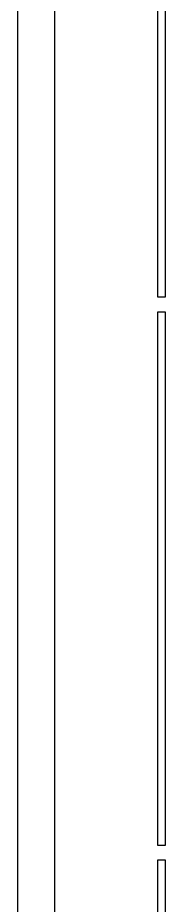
# Model space of a CAD drawing. Header units: metres. Extents: x 2 to 323, y -2 to 254.
# Drawn here: x 217.37 to 221.42, y 66.12 to 90.41 of the extents above; entities that cross this region are included whole.
import ezdxf

# ---------------------------------------------------------------- set-up
doc = ezdxf.new("R2010")
doc.units = ezdxf.units.M
doc.layers.add('0-MUROS EXISTENTES', color=7, linetype='Continuous')
doc.layers.add('Demarcación PL', color=7, linetype='Continuous')

msp = doc.modelspace()

# ---------------------------------------------------------------- linework, layer by layer
at = {"layer": '0-MUROS EXISTENTES'}
for points in [[(221.417, 82.761), (221.213, 82.761), (221.213, 97.361), (221.417, 97.361), (221.417, 82.761)], [(221.417, 67.761), (221.213, 67.761), (221.213, 82.361), (221.417, 82.361), (221.417, 67.761)], [(221.417, 52.761), (221.213, 52.761), (221.213, 67.361), (221.417, 67.361), (221.417, 52.761)]]:
    msp.add_lwpolyline(points, close=True, dxfattribs=at)
at = {"layer": 'Demarcación PL'}
for p, q in [((218.39, 37.642), (218.39, 112.198)), ((217.373, 38.745), (217.373, 110.813))]:
    msp.add_line(p, q, dxfattribs=at)

doc.saveas('drawing.dxf')
